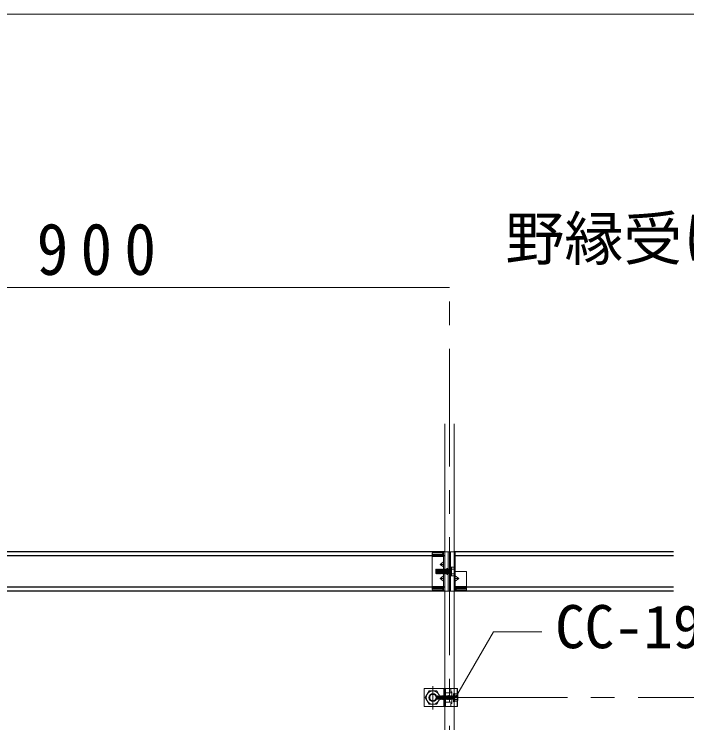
# Model space of a CAD drawing. Units: millimetres on the paper, enlarged 20 times, with parts at other scales. Extents: x -7779 to 7778, y -5419 to 5375.
# Drawn here: x 2713 to 3283, y 1672 to 2273 of the extents above; entities that cross this region are included whole.
import ezdxf
from ezdxf.enums import TextEntityAlignment as Align

# ---------------------------------------------------------------- set-up
doc = ezdxf.new("R2010")
doc.units = ezdxf.units.MM
doc.header["$LTSCALE"] = 20
doc.linetypes.add('CHAIN1', pattern=[8, 5, -1, 1, -1])
doc.linetypes.add('DASHED1', pattern=[1.8, 1.2, -0.6])
for name, color, linetype, lineweight in [('4-0_中心線', 4, 'CHAIN1', 9), ('4-1_吊りボルト', 7, 'Continuous', 18), ('4-2_野縁受け', 3, 'Continuous', 18), ('4-3_野縁', 2, 'Continuous', 25), ('4-5_寸法', 7, 'Continuous', 9), ('4-6_文字', 7, 'Continuous', 18), ('4-A_クリップ', 7, 'Continuous', 18), ('4-B_ビス', 4, 'Continuous', 9), ('F-6_文字', 7, 'Continuous', 18)]:
    doc.layers.add(name, color=color, linetype=linetype, lineweight=lineweight)
doc.styles.add('ＭＳ ゴシック', font='')
doc.styles.get('ＭＳ ゴシック').set_extended_font_data('MS Gothic')

msp = doc.modelspace()

# ---------------------------------------------------------------- linework, layer by layer
at = {"layer": '4-0_中心線'}
for p, q in [((3081.85, 288.95), (3081.85, 2040.88)), ((3067.85, 1682.81), (3067.85, 1702.64)), ((3081.85, 1692.97), (3514.81, 1692.97))]:
    msp.add_line(p, q, dxfattribs=at)
at = {"layer": '4-1_吊りボルト'}
for p, q in [((3060.52, 1685.31), (3060.52, 1700.64)), ((3060.52, 1700.64), (3088.64, 1700.64)), ((3078.44, 1685.31), (3078.44, 1700.64)), ((3078.44, 1696.97), (3083.97, 1696.97)), ((3082.98, 1697.97), (3082.98, 1700.64)), ((3082.98, 1697.97), (3083.97, 1697.97)), ((3083.97, 1687.97), (3083.97, 1697.97)), ((3088.34, 1685.31), (3088.34, 1700.64)), ((3088.64, 1685.31), (3088.64, 1700.64)), ((3060.52, 1685.31), (3088.64, 1685.31)), ((3078.44, 1688.97), (3083.97, 1688.97)), ((3082.98, 1685.31), (3082.98, 1687.97)), ((3082.98, 1687.97), (3083.97, 1687.97))]:
    msp.add_line(p, q, dxfattribs=at)
at = {"layer": '4-1_吊りボルト', "linetype": 'DASHED1'}
msp.add_line((3077.11, 1685.31), (3077.11, 1700.64), dxfattribs=at)
at = {"layer": '4-2_野縁受け'}
for p, q in [((3077.85, 288.95), (3077.85, 1925.14)), ((3085.85, 288.95), (3085.85, 1925.14))]:
    msp.add_line(p, q, dxfattribs=at)
at = {"layer": '4-3_野縁'}
for p, q in [((3077.85, 1816.64), (2485.85, 1816.64)), ((3271.85, 1816.64), (3085.85, 1816.64)), ((3077.85, 1813.31), (2485.85, 1813.31)), ((3271.85, 1813.31), (3085.85, 1813.31)), ((3077.85, 1786.64), (2485.85, 1786.64)), ((3271.85, 1786.64), (3085.85, 1786.64)), ((3077.85, 1783.31), (2485.85, 1783.31)), ((3271.85, 1783.31), (3085.85, 1783.31))]:
    msp.add_line(p, q, dxfattribs=at)
at = {"layer": '4-5_寸法', "color": 4}
msp.add_lwpolyline([(1881.85, 2040.88), (2481.85, 2040.88), (3081.85, 2040.88)], dxfattribs=at)
at = {"layer": '4-6_文字'}
for p in [(3087.11, 1693.13), (3160.26, 1748.87)]:
    msp.add_line(p, (3119.29, 1748.87), dxfattribs=at)
at = {"layer": '4-A_クリップ'}
for p, q in [((3075.72, 1815.96), (3067.85, 1815.96)), ((3076.92, 1816.64), (3081.85, 1816.64)), ((3076.92, 1816.64), (3076.92, 1799.97)), ((3080.79, 1816.64), (3080.79, 1799.97)), ((3086.79, 1816.64), (3081.85, 1816.64)), ((3081.85, 1816.64), (3081.85, 1799.97)), ((3081.85, 1816.64), (3081.85, 1799.97)), ((3082.65, 1783.31), (3082.65, 1816.64)), ((3086.79, 1816.64), (3086.79, 1799.97)), ((3067.32, 1815.43), (3067.32, 1799.97)), ((3076.25, 1813.74), (3067.32, 1813.74)), ((3067.32, 1812.64), (3076.25, 1812.64)), ((3075.72, 1814.77), (3067.85, 1814.77)), ((3076.25, 1815.38), (3076.25, 1812.64)), ((3076.25, 1812.64), (3076.92, 1812.64)), ((3073.93, 1805.97), (3076.92, 1808.14)), ((3073.93, 1805.97), (3076.92, 1803.81)), ((3073.93, 1805.97), (3076.92, 1805.97)), ((3067.32, 1784.52), (3067.32, 1799.97)), ((3076.92, 1783.31), (3076.92, 1799.97)), ((3079.72, 1802.47), (3079.72, 1797.47)), ((3079.72, 1802.47), (3080.79, 1802.47)), ((3080.79, 1783.31), (3080.79, 1799.97)), ((3081.85, 1783.31), (3081.85, 1799.97)), ((3081.85, 1783.31), (3081.85, 1799.97)), ((3086.79, 1783.31), (3086.79, 1799.97)), ((3086.79, 1799.97), (3096.39, 1799.97)), ((3096.39, 1784.52), (3096.39, 1799.97)), ((3073.93, 1793.97), (3076.92, 1796.14)), ((3073.93, 1793.97), (3076.92, 1791.81)), ((3073.93, 1793.97), (3076.92, 1793.97)), ((3079.72, 1797.47), (3080.79, 1797.47)), ((3089.77, 1793.97), (3086.79, 1796.14)), ((3089.77, 1793.97), (3086.79, 1793.97)), ((3089.77, 1793.97), (3086.79, 1791.81)), ((3067.32, 1787.31), (3076.25, 1787.31)), ((3076.25, 1786.21), (3067.32, 1786.21)), ((3076.25, 1784.57), (3076.25, 1787.31)), ((3076.25, 1784.57), (3076.25, 1787.31)), ((3076.25, 1787.31), (3076.92, 1787.31)), ((3087.45, 1787.31), (3086.79, 1787.31)), ((3087.45, 1784.57), (3087.45, 1787.31)), ((3096.39, 1787.31), (3087.45, 1787.31)), ((3087.45, 1786.21), (3096.39, 1786.21)), ((3075.72, 1785.18), (3067.85, 1785.18)), ((3075.72, 1783.98), (3067.85, 1783.98)), ((3076.92, 1783.31), (3081.85, 1783.31)), ((3086.79, 1783.31), (3081.85, 1783.31)), ((3087.99, 1785.18), (3095.85, 1785.18)), ((3087.99, 1783.98), (3095.85, 1783.98))]:
    msp.add_line(p, q, dxfattribs=at)
at = {"layer": '4-A_クリップ', "linetype": 'DASHED1'}
for p, q in [((3079.72, 1801.74), (3081.85, 1801.74)), ((3079.72, 1798.21), (3081.85, 1798.21)), ((3082.65, 1802.31), (3081.85, 1802.31)), ((3082.65, 1797.64), (3081.85, 1797.64))]:
    msp.add_line(p, q, dxfattribs=at)
at = {"layer": '4-A_クリップ'}
for centre, start, end in [((3067.85, 1815.43), 90, 180), ((3075.72, 1815.43), 0, 90), ((3067.85, 1814.24), 90, 180), ((3075.72, 1814.24), 0, 90), ((3067.85, 1785.71), 180, 270), ((3067.85, 1784.52), 180, 270), ((3075.72, 1785.71), 270, 0), ((3075.72, 1784.52), 270, 0), ((3087.99, 1785.71), 180, 270), ((3087.99, 1784.52), 180, 270), ((3095.85, 1785.71), 270, 0), ((3095.85, 1784.52), 270, 0)]:
    msp.add_arc(centre, 0.533, start, end, dxfattribs=at)
at = {"layer": '4-B_ビス'}
for p, q in [((3070.39, 1801.89), (3070.47, 1801.97)), ((3070.39, 1798.14), (3070.39, 1801.89)), ((3070.39, 1798.14), (3070.47, 1798.22)), ((3070.47, 1801.97), (3070.72, 1801.72)), ((3070.47, 1798.22), (3070.72, 1801.72)), ((3070.72, 1798.22), (3070.97, 1801.72)), ((3071.22, 1798.22), (3071.47, 1801.72)), ((3071.22, 1798.22), (3071.47, 1798.22)), ((3071.47, 1798.22), (3071.72, 1801.72)), ((3071.47, 1798.22), (3071.72, 1797.97)), ((3071.72, 1797.97), (3071.97, 1798.22)), ((3071.97, 1798.22), (3072.22, 1801.72)), ((3072.22, 1798.22), (3072.47, 1801.72)), ((3072.72, 1798.22), (3072.97, 1801.72)), ((3072.97, 1798.22), (3073.22, 1801.72)), ((3073.47, 1798.22), (3073.72, 1801.72)), ((3073.72, 1798.22), (3073.97, 1801.72)), ((3074.22, 1798.22), (3074.47, 1801.72)), ((3074.47, 1798.22), (3074.72, 1801.72)), ((3074.97, 1798.22), (3075.22, 1801.72)), ((3075.22, 1798.22), (3075.47, 1801.72)), ((3075.72, 1798.22), (3075.97, 1801.72)), ((3075.97, 1798.22), (3076.22, 1801.72)), ((3076.47, 1798.22), (3076.72, 1801.72)), ((3076.47, 1798.22), (3076.72, 1798.22)), ((3076.72, 1798.22), (3076.97, 1801.72)), ((3076.72, 1801.72), (3076.97, 1801.72)), ((3076.72, 1798.22), (3076.97, 1797.97)), ((3076.97, 1797.97), (3077.22, 1798.22)), ((3077.22, 1798.22), (3077.47, 1801.72)), ((3077.47, 1798.22), (3077.72, 1801.72)), ((3077.97, 1798.22), (3078.22, 1801.72)), ((3078.22, 1798.22), (3078.47, 1801.72)), ((3078.72, 1798.22), (3078.97, 1801.72)), ((3078.97, 1798.22), (3079.22, 1801.72)), ((3079.47, 1798.22), (3079.72, 1801.72)), ((3079.72, 1798.22), (3079.97, 1801.72)), ((3080.22, 1798.22), (3080.47, 1801.72)), ((3080.47, 1798.22), (3080.72, 1801.72)), ((3080.97, 1798.22), (3081.22, 1801.72)), ((3081.22, 1798.22), (3081.47, 1801.72)), ((3081.72, 1801.97), (3081.73, 1801.97)), ((3081.72, 1798.22), (3081.72, 1801.97)), ((3082.65, 1801.72), (3081.72, 1801.72)), ((3082.65, 1798.22), (3081.72, 1798.22)), ((3083.72, 1803.7), (3082.65, 1803.7)), ((3083.72, 1800.14), (3082.65, 1800.14)), ((3083.72, 1799.8), (3082.65, 1799.8)), ((3083.72, 1796.2), (3083.72, 1803.74)), ((3085.99, 1803.74), (3083.72, 1803.74)), ((3085.99, 1801.85), (3083.72, 1801.85)), ((3085.99, 1798.09), (3083.72, 1798.09)), ((3085.99, 1803.74), (3086.45, 1802.97)), ((3086.45, 1796.97), (3086.45, 1802.97)), ((3085.99, 1796.2), (3083.72, 1796.2)), ((3085.99, 1796.2), (3086.45, 1796.97)), ((3071.12, 1698.64), (3074.4, 1692.97)), ((3085.28, 1696.17), (3085.67, 1696.64)), ((3085.28, 1689.77), (3085.28, 1696.17)), ((3085.67, 1689.31), (3085.67, 1696.64)), ((3086.12, 1696.64), (3086.28, 1696.05)), ((3088.35, 1696.05), (3086.28, 1696.05)), ((3064.58, 1687.31), (3061.31, 1692.97)), ((3071.6, 1694.31), (3071.01, 1694.31)), ((3071.12, 1687.31), (3074.4, 1692.97)), ((3071.83, 1694.33), (3071.6, 1693)), ((3071.83, 1694.33), (3071.6, 1694.31)), ((3071.6, 1691.62), (3071.6, 1694.31)), ((3071.6, 1693), (3071.86, 1694.28)), ((3071.94, 1691.65), (3071.6, 1691.64)), ((3071.83, 1694.33), (3071.86, 1694.28)), ((3072.47, 1694.26), (3071.86, 1694.28)), ((3071.94, 1691.65), (3072.47, 1694.26)), ((3071.98, 1691.58), (3071.94, 1691.65)), ((3071.98, 1691.58), (3072.54, 1694.4)), ((3072.34, 1691.55), (3071.98, 1691.58)), ((3072.54, 1694.4), (3072.47, 1694.26)), ((3072.84, 1694.42), (3072.54, 1694.4)), ((3072.84, 1694.42), (3072.94, 1694.25)), ((3072.99, 1691.68), (3073.51, 1694.23)), ((3073.1, 1691.48), (3072.99, 1691.68)), ((3073.1, 1691.48), (3073.66, 1694.49)), ((3073.34, 1691.46), (3073.1, 1691.48)), ((3073.66, 1694.49), (3073.51, 1694.23)), ((3073.85, 1694.51), (3073.66, 1694.49)), ((3073.85, 1694.51), (3074.01, 1694.22)), ((3074.02, 1691.74), (3074.55, 1694.21)), ((3074.26, 1691.33), (3074.02, 1691.74)), ((3074.26, 1691.33), (3074.79, 1694.62)), ((3074.33, 1691.33), (3074.26, 1691.33)), ((3074.79, 1694.62), (3074.55, 1694.21)), ((3074.86, 1694.62), (3074.79, 1694.62)), ((3074.86, 1694.62), (3075.09, 1694.21)), ((3075.08, 1691.74), (3075.61, 1694.21)), ((3075.32, 1691.33), (3075.08, 1691.74)), ((3075.61, 1694.21), (3075.09, 1694.21)), ((3075.32, 1691.33), (3075.85, 1694.62)), ((3075.39, 1691.33), (3075.32, 1691.33)), ((3075.85, 1694.62), (3075.61, 1694.21)), ((3075.92, 1694.62), (3075.85, 1694.62)), ((3075.92, 1694.62), (3076.15, 1694.21)), ((3076.14, 1691.74), (3076.67, 1694.21)), ((3076.38, 1691.33), (3076.14, 1691.74)), ((3076.67, 1694.21), (3076.15, 1694.21)), ((3076.38, 1691.33), (3076.91, 1694.62)), ((3076.45, 1691.33), (3076.38, 1691.33)), ((3076.91, 1694.62), (3076.67, 1694.21)), ((3076.98, 1694.62), (3076.91, 1694.62)), ((3076.98, 1694.62), (3077.21, 1694.21)), ((3077.2, 1691.74), (3077.73, 1694.21)), ((3077.44, 1691.33), (3077.2, 1691.74)), ((3077.73, 1694.21), (3077.21, 1694.21)), ((3077.44, 1691.33), (3077.97, 1694.62)), ((3077.51, 1691.33), (3077.44, 1691.33)), ((3077.97, 1694.62), (3077.73, 1694.21)), ((3078.04, 1694.62), (3077.97, 1694.62)), ((3078.04, 1694.62), (3078.27, 1694.21)), ((3078.26, 1691.74), (3078.79, 1694.21)), ((3078.5, 1691.33), (3078.26, 1691.74)), ((3078.79, 1694.21), (3078.27, 1694.21)), ((3078.5, 1691.33), (3079.03, 1694.62)), ((3078.57, 1691.33), (3078.5, 1691.33)), ((3079.03, 1694.62), (3078.79, 1694.21)), ((3079.1, 1694.62), (3079.03, 1694.62)), ((3079.1, 1694.62), (3079.33, 1694.21)), ((3079.32, 1691.74), (3079.85, 1694.21)), ((3079.56, 1691.33), (3079.32, 1691.74)), ((3079.85, 1694.21), (3079.33, 1694.21)), ((3079.56, 1691.33), (3080.09, 1694.62)), ((3079.63, 1691.33), (3079.56, 1691.33)), ((3080.09, 1694.62), (3079.85, 1694.21)), ((3080.16, 1694.62), (3080.09, 1694.62)), ((3080.16, 1694.62), (3080.39, 1694.21)), ((3080.38, 1691.74), (3080.91, 1694.21)), ((3080.62, 1691.33), (3080.38, 1691.74)), ((3080.91, 1694.21), (3080.39, 1694.21)), ((3080.62, 1691.33), (3081.15, 1694.62)), ((3080.69, 1691.33), (3080.62, 1691.33)), ((3081.15, 1694.62), (3080.91, 1694.21)), ((3081.22, 1694.62), (3081.15, 1694.62)), ((3081.22, 1694.62), (3081.45, 1694.21)), ((3081.44, 1691.74), (3081.97, 1694.21)), ((3081.68, 1691.33), (3081.44, 1691.74)), ((3081.97, 1694.21), (3081.45, 1694.21)), ((3081.68, 1691.33), (3082.21, 1694.62)), ((3081.75, 1691.33), (3081.68, 1691.33)), ((3082.21, 1694.62), (3081.97, 1694.21)), ((3082.28, 1694.62), (3082.21, 1694.62)), ((3082.28, 1694.62), (3082.51, 1694.21)), ((3082.5, 1691.74), (3083.03, 1694.21)), ((3082.74, 1691.33), (3082.5, 1691.74)), ((3083.03, 1694.21), (3082.51, 1694.21)), ((3082.74, 1691.33), (3083.27, 1694.62)), ((3082.81, 1691.33), (3082.74, 1691.33)), ((3083.34, 1694.62), (3082.81, 1691.33)), ((3082.81, 1691.33), (3083.04, 1691.74)), ((3083.27, 1694.62), (3083.03, 1694.21)), ((3083.34, 1694.62), (3083.27, 1694.62)), ((3083.34, 1694.62), (3083.57, 1694.21)), ((3083.56, 1694.12), (3083.57, 1694.21)), ((3083.77, 1691.38), (3083.56, 1691.74)), ((3084.12, 1694.25), (3083.57, 1694.21)), ((3083.77, 1691.38), (3084.24, 1694.46)), ((3083.91, 1691.41), (3083.77, 1691.38)), ((3084.52, 1694.4), (3083.91, 1691.41)), ((3083.91, 1691.41), (3084.08, 1691.7)), ((3084.59, 1694.28), (3084.08, 1691.7)), ((3084.24, 1694.46), (3084.12, 1694.25)), ((3084.52, 1694.4), (3084.24, 1694.46)), ((3084.52, 1694.4), (3084.59, 1694.28)), ((3084.89, 1694.3), (3084.59, 1694.28)), ((3084.71, 1691.59), (3084.67, 1691.66)), ((3084.71, 1691.59), (3084.89, 1692.72)), ((3084.89, 1691.63), (3084.71, 1691.59)), ((3084.89, 1691.63), (3085.15, 1691.63)), ((3085.28, 1689.77), (3085.67, 1689.31)), ((3086.28, 1689.89), (3086.12, 1689.31)), ((3088.35, 1694.51), (3086.28, 1694.51)), ((3088.35, 1691.43), (3086.28, 1691.43)), ((3088.35, 1689.89), (3086.28, 1689.89)), ((3088.35, 1695.17), (3088.88, 1695.31)), ((3088.35, 1690.77), (3088.35, 1695.17)), ((3088.35, 1690.77), (3088.88, 1690.64)), ((3088.88, 1695.52), (3088.88, 1690.43)), ((3071.12, 1687.31), (3064.58, 1687.31)), ((3086.12, 1689.31), (3085.67, 1689.31))]:
    msp.add_line(p, q, dxfattribs=at)
for points in [[(3070.47, 1798.22), (3070.72, 1798.22), (3070.97, 1797.97), (3071.22, 1798.22)], [(3070.72, 1801.72), (3070.97, 1801.72), (3071.22, 1801.97)], [(3071.22, 1801.97), (3071.47, 1801.72), (3071.72, 1801.72)], [(3071.72, 1801.72), (3071.97, 1801.97), (3072.22, 1801.72)], [(3071.97, 1798.22), (3072.22, 1798.22), (3072.47, 1797.97), (3072.72, 1798.22)], [(3072.22, 1801.72), (3072.47, 1801.72), (3072.72, 1801.97), (3072.97, 1801.72)], [(3072.72, 1798.22), (3072.97, 1798.22), (3073.22, 1797.97), (3073.47, 1798.22)], [(3072.97, 1801.72), (3073.22, 1801.72), (3073.47, 1801.97), (3073.72, 1801.72)], [(3073.47, 1798.22), (3073.72, 1798.22), (3073.97, 1797.97), (3074.22, 1798.22)], [(3073.72, 1801.72), (3073.97, 1801.72), (3074.22, 1801.97), (3074.47, 1801.72)], [(3074.22, 1798.22), (3074.47, 1798.22), (3074.72, 1797.97), (3074.97, 1798.22)], [(3074.47, 1801.72), (3074.72, 1801.72), (3074.97, 1801.97), (3075.22, 1801.72)], [(3074.97, 1798.22), (3075.22, 1798.22), (3075.47, 1797.97), (3075.72, 1798.22)], [(3075.22, 1801.72), (3075.47, 1801.72), (3075.72, 1801.97), (3075.97, 1801.72)], [(3075.72, 1798.22), (3075.97, 1798.22), (3076.22, 1797.97), (3076.47, 1798.22)], [(3075.97, 1801.72), (3076.22, 1801.72), (3076.47, 1801.97), (3076.72, 1801.72)], [(3076.97, 1801.72), (3077.22, 1801.97), (3077.47, 1801.72)], [(3077.22, 1798.22), (3077.47, 1798.22), (3077.72, 1797.97), (3077.97, 1798.22)], [(3077.47, 1801.72), (3077.72, 1801.72), (3077.97, 1801.97), (3078.22, 1801.72)], [(3077.97, 1798.22), (3078.22, 1798.22), (3078.47, 1797.97), (3078.72, 1798.22)], [(3078.22, 1801.72), (3078.47, 1801.72), (3078.72, 1801.97), (3078.97, 1801.72)], [(3078.72, 1798.22), (3078.97, 1798.22), (3079.22, 1797.97), (3079.47, 1798.22)], [(3078.97, 1801.72), (3079.22, 1801.72), (3079.47, 1801.97), (3079.72, 1801.72)], [(3079.47, 1798.22), (3079.72, 1798.22), (3079.97, 1797.97), (3080.22, 1798.22)], [(3079.72, 1801.72), (3079.97, 1801.72), (3080.22, 1801.97), (3080.47, 1801.72)], [(3080.22, 1798.22), (3080.47, 1798.22), (3080.72, 1797.97), (3080.97, 1798.22)], [(3080.47, 1801.72), (3080.72, 1801.72), (3080.97, 1801.97), (3081.22, 1801.72)], [(3080.97, 1798.22), (3081.22, 1798.22), (3081.47, 1797.97), (3081.72, 1798.22)], [(3081.22, 1801.72), (3081.47, 1801.72), (3081.72, 1801.97)], [(3082.65, 1803.7), (3082.65, 1796.24), (3083.72, 1796.24)], [(3071.12, 1698.64), (3064.58, 1698.64), (3061.31, 1692.97)], [(3086.12, 1689.31), (3086.12, 1696.64), (3085.67, 1696.64)], [(3071.6, 1691.62), (3071.01, 1691.62), (3071.01, 1694.31)], [(3072.84, 1694.42), (3072.34, 1691.55), (3072.4, 1691.67)], [(3072.99, 1691.68), (3072.4, 1691.67), (3072.94, 1694.25), (3073.51, 1694.23)], [(3073.85, 1694.51), (3073.34, 1691.46), (3073.48, 1691.69)], [(3074.03, 1691.71), (3073.48, 1691.69), (3074.01, 1694.22), (3074.55, 1694.21)], [(3074.86, 1694.62), (3074.33, 1691.33), (3074.56, 1691.74)], [(3075.08, 1691.74), (3074.56, 1691.74), (3075.09, 1694.21)], [(3075.92, 1694.62), (3075.39, 1691.33), (3075.62, 1691.74)], [(3076.14, 1691.74), (3075.62, 1691.74), (3076.15, 1694.21)], [(3076.98, 1694.62), (3076.45, 1691.33), (3076.68, 1691.74)], [(3077.2, 1691.74), (3076.68, 1691.74), (3077.21, 1694.21)], [(3078.04, 1694.62), (3077.51, 1691.33), (3077.74, 1691.74)], [(3078.26, 1691.74), (3077.74, 1691.74), (3078.27, 1694.21)], [(3079.1, 1694.62), (3078.57, 1691.33), (3078.8, 1691.74)], [(3079.32, 1691.74), (3078.8, 1691.74), (3079.33, 1694.21)], [(3080.16, 1694.62), (3079.63, 1691.33), (3079.86, 1691.74)], [(3080.38, 1691.74), (3079.86, 1691.74), (3080.39, 1694.21)], [(3081.22, 1694.62), (3080.69, 1691.33), (3080.92, 1691.74)], [(3081.44, 1691.74), (3080.92, 1691.74), (3081.45, 1694.21)], [(3082.28, 1694.62), (3081.75, 1691.33), (3081.98, 1691.74)], [(3082.5, 1691.74), (3081.98, 1691.74), (3082.51, 1694.21)], [(3083.56, 1691.74), (3083.04, 1691.74), (3083.56, 1694.12)], [(3084.12, 1694.25), (3083.56, 1691.74), (3083.56, 1691.74)], [(3084.89, 1692.72), (3084.67, 1691.66), (3084.08, 1691.7)], [(3084.89, 1691.63), (3084.89, 1694.32), (3085.15, 1694.32)]]:
    msp.add_lwpolyline(points, dxfattribs=at)
for radius in [5.67, 3.33, 3.17, 2.7]:
    msp.add_circle((3067.85, 1692.97), radius, dxfattribs=at)
for centre, radius, start, end in [((3084.46, 1802.8), 1.8, 328.37726, 31.62274), ((3079.47, 1799.97), 6.78, 343.88179, 16.11821), ((3084.46, 1797.15), 1.8, 328.37726, 31.62274), ((3083.66, 1695.28), 2.74, 343.65711, 16.34289), ((3088.35, 1695.52), 0.533, 0, 90), ((3085.15, 1694.99), 0.667, 270, 281.53696), ((3085.15, 1690.96), 0.667, 78.46304, 90), ((3075.61, 1692.97), 10.78, 351.78679, 8.21321), ((3083.66, 1690.66), 2.74, 343.65711, 16.34289), ((3088.35, 1695.05), 0.533, 270, 0), ((3088.35, 1693.98), 0.533, 0, 90), ((3088.35, 1691.97), 0.533, 270, 0), ((3088.35, 1690.9), 0.533, 0, 90), ((3088.35, 1690.43), 0.533, 270, 0)]:
    msp.add_arc(centre, radius, start, end, dxfattribs=at)
at = {"layer": 'F-6_文字', "color": 3}
msp.add_line((77.51, 2272.82), (7637.51, 2272.82), dxfattribs=at)

# ---------------------------------------------------------------- texts
at = {"layer": '4-5_寸法', "style": 'ＭＳ ゴシック'}
msp.add_text('野縁受けピッチ', height=36.66, dxfattribs=at).set_placement((3129.31, 2053.13), align=Align.BOTTOM_LEFT)
at = {"layer": '4-5_寸法', "insert": (2731.85, 2050.88), "char_height": 43.99, "attachment_point": 7, "style": 'ＭＳ ゴシック'}
msp.add_mtext('\\T1.38;\\W0.9;900', dxfattribs=at)
at = {"layer": '4-6_文字', "style": 'ＭＳ ゴシック'}
msp.add_text('CC-19用ビス付きハンガー', height=36.66, dxfattribs=at).set_placement((3171.56, 1723.84), align=Align.BOTTOM_LEFT)

doc.saveas('drawing.dxf')
